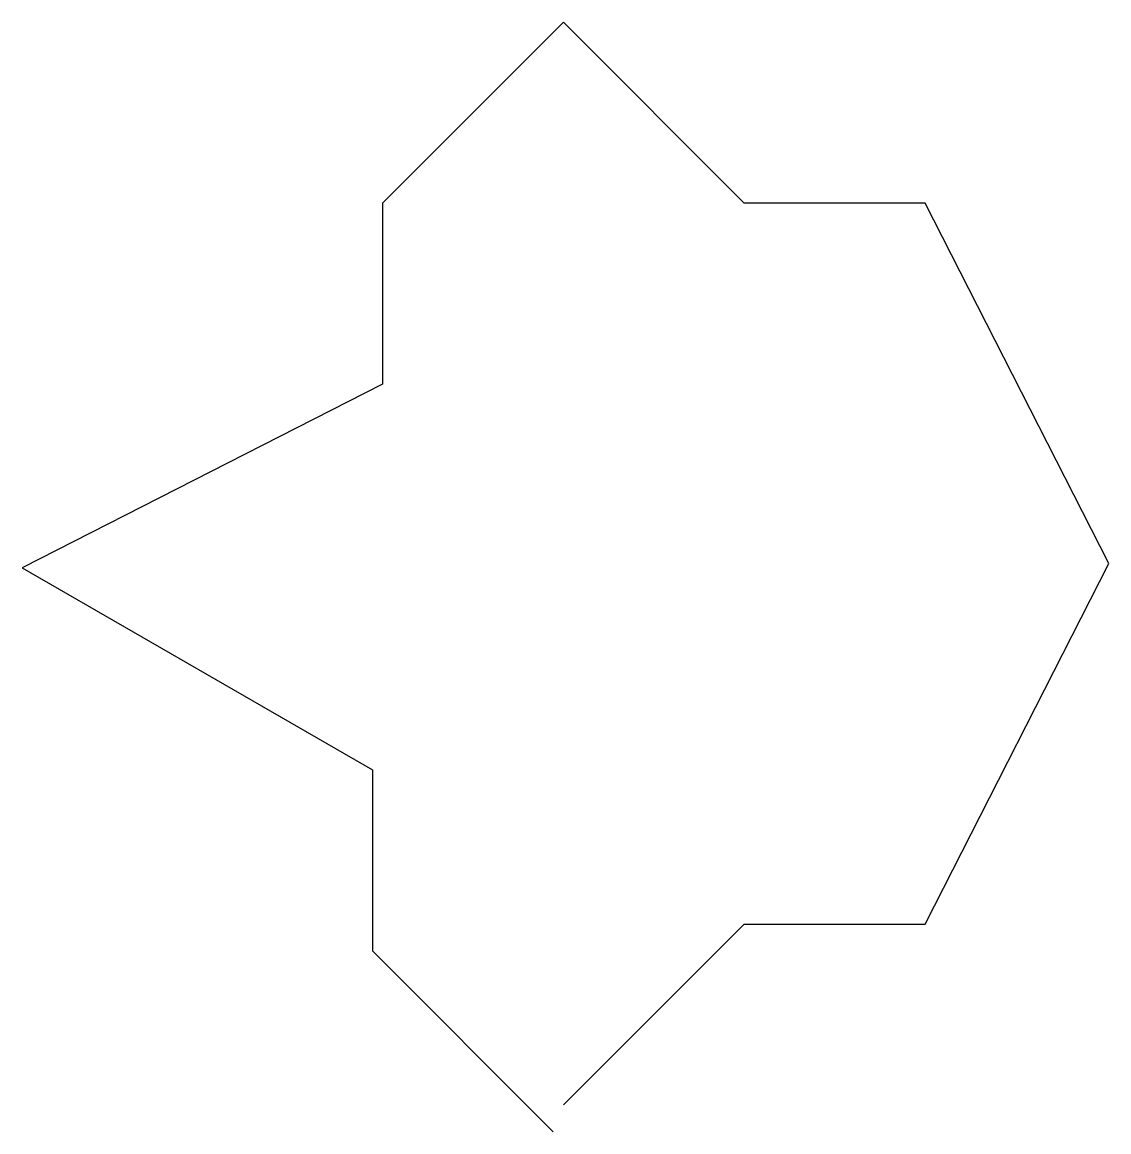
# Model space of a CAD drawing. Header units: millimetres. Extents: x 0.1 to 60.1, y -1.5 to 59.8.
import ezdxf

# ---------------------------------------------------------------- set-up
doc = ezdxf.new("R2010")
doc.units = ezdxf.units.MM
for name, color, linetype in [('Coordinate Assolute', 7, 'Continuous'), ('Coordinate Polari', 5, 'Continuous'), ('Coordinate Relative', 2, 'Continuous')]:
    doc.layers.add(name, color=color, linetype=linetype)

msp = doc.modelspace()

# ---------------------------------------------------------------- linework, layer by layer
at = {"layer": 'Coordinate Assolute'}
for p, q in [((30, 59.843), (20.002, 49.844)), ((39.998, 49.844), (30, 59.843)), ((20.002, 49.844), (20.002, 39.844)), ((49.998, 49.844), (39.998, 49.844)), ((60.15, 29.921), (49.998, 49.844)), ((20.002, 39.844), (0.079, 29.693)), ((0.079, 29.693), (19.443, 18.513)), ((50, 10), (60.15, 29.921)), ((19.443, 18.513), (19.443, 8.513)), ((30, 0), (40, 10)), ((40, 10), (50, 10)), ((19.443, 8.513), (29.441, -1.485))]:
    msp.add_line(p, q, dxfattribs=at)
at = {"layer": 'Coordinate Polari'}
for p, q in [((30, 59.843), (20.002, 49.844)), ((39.998, 49.844), (30, 59.843)), ((20.002, 49.844), (20.002, 39.844)), ((49.998, 49.844), (39.998, 49.844)), ((60.15, 29.921), (49.998, 49.844)), ((20.002, 39.844), (0.079, 29.693)), ((0.079, 29.693), (19.443, 18.513)), ((49.998, 9.998), (60.15, 29.921)), ((19.443, 18.513), (19.443, 8.513)), ((30, 0), (39.998, 9.998)), ((39.998, 9.998), (49.998, 9.998)), ((19.443, 8.513), (29.441, -1.485))]:
    msp.add_line(p, q, dxfattribs=at)
at = {"layer": 'Coordinate Relative'}
for p, q in [((30, 59.843), (20.002, 49.844)), ((39.998, 49.844), (30, 59.843)), ((20.002, 49.844), (20.002, 39.844)), ((49.998, 49.844), (39.998, 49.844)), ((60.15, 29.921), (49.998, 49.844)), ((20.002, 39.844), (0.079, 29.693)), ((0.079, 29.693), (19.443, 18.513)), ((49.998, 9.998), (60.15, 29.921)), ((19.443, 18.513), (19.443, 8.513)), ((30, 0), (40, 10)), ((40, 10), (49.998, 9.998)), ((19.443, 8.513), (29.441, -1.485))]:
    msp.add_line(p, q, dxfattribs=at)

doc.saveas('drawing.dxf')
